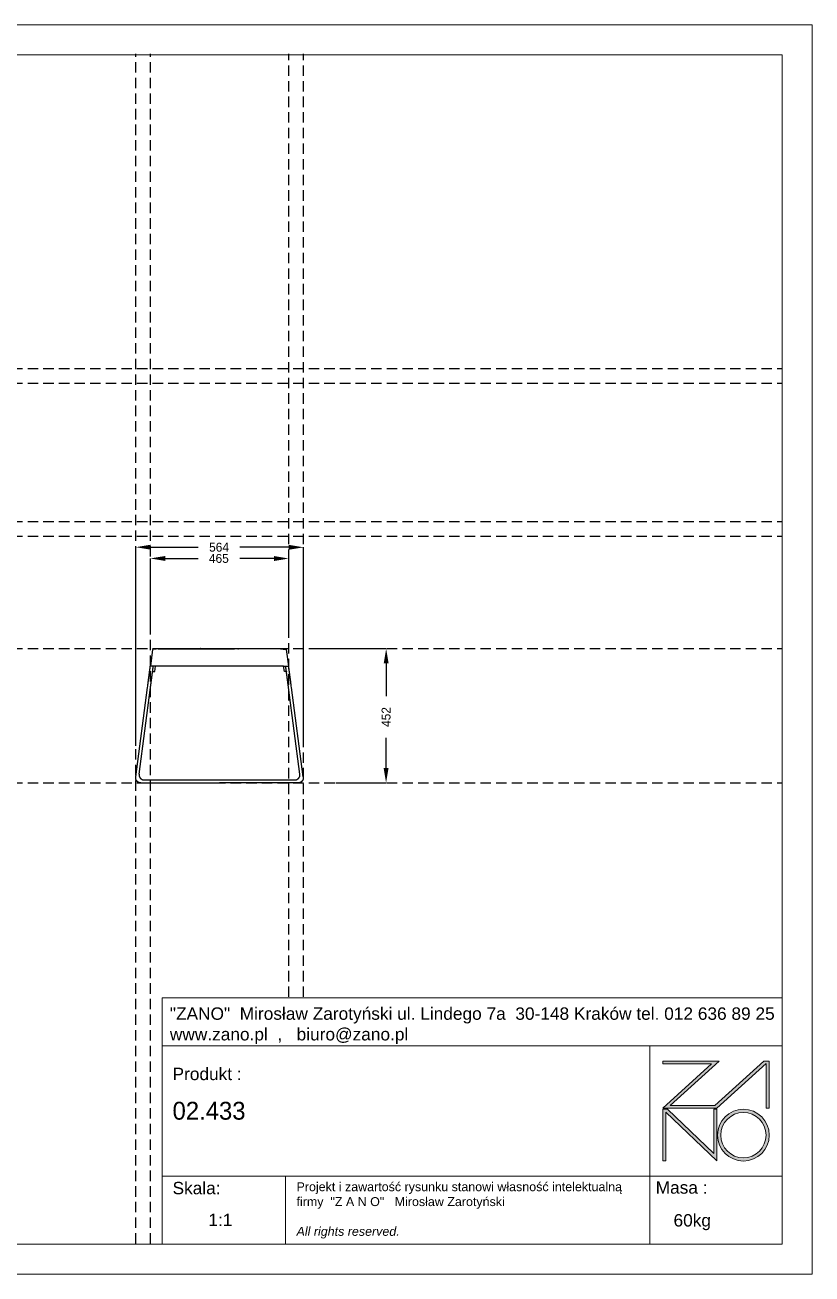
# Model space of a CAD drawing. Header units: millimetres. Extents: x 462 to 6402, y 441 to 4641.
# Drawn here: x 3755 to 6402, y 441 to 4641 of the extents above; entities that cross this region are included whole.
import ezdxf

# ---------------------------------------------------------------- set-up
doc = ezdxf.new("R2010")
doc.units = ezdxf.units.MM
doc.header["$PDSIZE"] = -1
doc.linetypes.add('KRESKOWA', pattern=[0.75, 0.5, -0.25])
for name, color, linetype in [('pomocnicza', 253, 'KRESKOWA'), ('tabelka', 7, 'Continuous'), ('wymiarowanie', 20, 'Continuous')]:
    doc.layers.add(name, color=color, linetype=linetype)
doc.dimstyles.get("Standard").update_dxf_attribs({"dimtxt": 0.18, "dimasz": 0.18, "dimexe": 0.18, "dimexo": 0.0625, "dimgap": 0.09, "dimtad": 0, "dimtih": 1, "dimtoh": 1, "dimdec": 4, "dimzin": 0, "dimdsep": 46, "dimtxsty": 'Standard', "dimcen": 0.09, "dimadec": 0, "dimazin": 0, "dimtfac": 1, "dimtdec": 4, "dimtofl": 0, "dimtmove": 0, "dimatfit": 3, "dimfxl": 1, "dimtolj": 1, "dimtzin": 0, "dimarcsym": 0})

# ---------------------------------------------------------------- blocks, each defined once
blk = doc.blocks.new('zano')
at = {"layer": 'Defpoints', "lineweight": 5}
for points in [[(6270.2, 3716.2), (6270.2, 3707.4), (6434.8, 3707.4), (6270.2, 3558.4), (6452.4, 3558.4), (6617.9, 3708.2), (6617.9, 3558.4), (6628.6, 3558.4), (6628.6, 3716.2), (6610.7, 3716.2), (6446.1, 3567.2), (6295.4, 3567.2), (6459.9, 3716.2), (6270.2, 3716.2), (6270.2, 3707.4)], [(6270.2, 3554.4), (6286.2, 3554.4), (6441.7, 3405.6), (6441.7, 3554.4), (6452.4, 3554.4), (6452.4, 3380.5), (6281, 3544.6), (6281, 3380.5), (6270.2, 3380.5)]]:
    blk.add_hatch(color=251, dxfattribs=at).paths.add_polyline_path(points)
h = blk.add_hatch(color=251, dxfattribs=at)
h.paths.add_polyline_path([(6454.7, 3467.4, 1), (6628.6, 3467.4, 1)])
h.paths.add_polyline_path([(6617.9, 3467.4, -1), (6465.4, 3467.4, -1)], flags=16)
at = {"layer": 'Defpoints', "color": 251, "lineweight": 5}
blk.add_lwpolyline([(6434.8, 3707.4), (6270.2, 3558.4), (6452.4, 3558.4), (6617.9, 3708.2), (6617.9, 3558.4), (6628.6, 3558.4), (6628.6, 3716.2), (6610.7, 3716.2), (6446.1, 3567.2), (6295.4, 3567.2), (6459.9, 3716.2), (6270.2, 3716.2), (6270.2, 3707.4), (6432.1, 3707.4)], dxfattribs=at)
for points in [[(6270.2, 3716.2), (6270.2, 3707.4), (6434.8, 3707.4), (6270.2, 3558.4), (6452.4, 3558.4), (6617.9, 3708.2), (6617.9, 3558.4), (6628.6, 3558.4), (6628.6, 3716.2), (6610.7, 3716.2), (6446.1, 3567.2), (6295.4, 3567.2), (6459.9, 3716.2), (6270.2, 3716.2), (6270.2, 3707.4)], [(6270.2, 3554.4), (6286.2, 3554.4), (6441.7, 3405.6), (6441.7, 3554.4), (6452.4, 3554.4), (6452.4, 3380.5), (6281, 3544.6), (6281, 3380.5), (6270.2, 3380.5)]]:
    blk.add_lwpolyline(points, close=True, dxfattribs=at)
for radius in [87, 76.3]:
    blk.add_circle((6541.7, 3467.4), radius, dxfattribs=at)
blk = doc.blocks.new('TABELA')
at = {"layer": 'tabelka', "lineweight": 5}
for p, q in [((4587.4, 3929.4), (6672.4, 3929.4)), ((4587.4, 3767.6), (4587.4, 3929.4)), ((4587.4, 3929.4), (6672.4, 3929.4)), ((6226.5, 3767.6), (6226.5, 3329)), ((4587.4, 3329), (6672.4, 3329)), ((5001.6, 3329), (5001.6, 3100.4)), ((6226.5, 3329), (6226.5, 3100.4))]:
    blk.add_line(p, q, dxfattribs=at)
blk.add_lwpolyline([(4587.4, 3767.6), (6672.4, 3767.6), (6672.4, 3100.4), (4587.4, 3100.4)], close=True, dxfattribs=at)
blk.add_blockref('zano', (0, 0))
at = {"layer": 'tabelka', "lineweight": 5, "attachment_point": 1}
for s, insert, char_height, width in [('{\\fArial|b0|i0|c238|p34;"ZANO"  Mirosław Zarotyński ul. Lindego 7a  30-148 Kraków tel. 012 636 89 25\\Pwww.zano.pl  ,   biuro@zano.pl}', (4613, 3896.9), 41.595, 2040.38), ('{\\fArial|b0|i0|c238|p34;Produkt : }', (4622, 3694.1), 41.595, 265.273), ('{\\fCentury Gothic|b0|i0|c238|p34;02.433}', (4622, 3579.5), 60, 849.376), ('{\\fArial|b0|i0|c238|p34;Skala: }', (4622, 3310.3), 41.595, 191.675), ('{\\fArial|b0|i0|c238|p34;Masa :}', (6246.7, 3312.2), 41.595, 200.457), ('{\\fArial|b0|i0|c238|p34;1:1}', (4742.5, 3203.5), 41.595, 42.482), ('{\\fArial|b0|i0|c238|p34;60kg}', (6306.7, 3201.8), 41.595, 42.482)]:
    blk.add_mtext(s, dxfattribs=dict(at, insert=insert, char_height=char_height, width=width))
at = {"layer": 'tabelka', "color": 1, "lineweight": 5, "insert": (5038.9, 3308.9), "char_height": 30, "width": 1186.12, "attachment_point": 1}
blk.add_mtext('{\\fArial|b0|i0|c0|p34;Projekt i zawartość rysunku stanowi własność intelektualną firmy \\fArial|b0|i0|c238|p34; "Z A N O"   Mirosław Zarotyński\\fArial|b0|i1|c238|p34;\\P\\PAll rights reserved.}', dxfattribs=at)
blk = doc.blocks.new('*D20')
at = {"layer": 'Defpoints', "color": 0, "transparency": 16777216}
for p in [(4741.3, 2544.2), (4800.6, 2092.7), (4969.6, 2092.6)]:
    blk.add_point(p, dxfattribs=at)
at = {"layer": 'wymiarowanie', "color": 0, "lineweight": -2, "transparency": 16777216}
for p, q in [((4741.3, 2544.2), (4970, 2544.1)), ((4969.8, 2494.1), (4969.8, 2384.2)), ((4969.6, 2142.6), (4969.7, 2244.2)), ((4800.6, 2092.7), (4969.8, 2092.6))]:
    blk.add_line(p, q, dxfattribs=at)
at = {"layer": 'wymiarowanie', "color": 0, "transparency": 16777216}
for points in [[(4961.5, 2494.1), (4978.2, 2494.1), (4969.9, 2544.1)], [(4961.3, 2142.6), (4977.9, 2142.6), (4969.6, 2092.6)]]:
    blk.add_solid(points, dxfattribs=at)
at = {"layer": 'wymiarowanie', "color": 0, "lineweight": 40, "transparency": 16777216, "insert": (4969.7, 2314.2), "char_height": 30, "attachment_point": 5, "rotation": 90}
blk.add_mtext('\\A1;452', dxfattribs=at)
blk = doc.blocks.new('*D21')
at = {"layer": 'Defpoints', "color": 0, "transparency": 16777216}
for p in [(4691.7, 2884.8), (4127.5, 2217.5), (4691.3, 2217.5)]:
    blk.add_point(p, dxfattribs=at)
at = {"layer": 'wymiarowanie', "color": 0, "lineweight": -2, "transparency": 16777216}
for p, q in [((4127.5, 2217.5), (4128, 2885.4)), ((4178, 2885.1), (4337.9, 2885)), ((4641.7, 2884.9), (4477.9, 2885)), ((4691.3, 2217.5), (4691.7, 2885))]:
    blk.add_line(p, q, dxfattribs=at)
at = {"layer": 'wymiarowanie', "color": 0, "transparency": 16777216}
for points in [[(4178, 2893.5), (4178, 2876.8), (4128, 2885.2)], [(4641.7, 2893.2), (4641.7, 2876.5), (4691.7, 2884.8)]]:
    blk.add_solid(points, dxfattribs=at)
at = {"layer": 'wymiarowanie', "color": 0, "lineweight": 40, "transparency": 16777216, "insert": (4407.9, 2885), "char_height": 30, "attachment_point": 5}
blk.add_mtext('\\A1;564', dxfattribs=at)
blk = doc.blocks.new('*D22')
at = {"layer": 'Defpoints', "color": 0, "transparency": 16777216}
for p in [(4642.2, 2847), (4176.9, 2592.8), (4642.1, 2592.8)]:
    blk.add_point(p, dxfattribs=at)
at = {"layer": 'wymiarowanie', "color": 0, "lineweight": -2, "transparency": 16777216}
for p, q in [((4176.9, 2592.9), (4177, 2847.5)), ((4227, 2847.3), (4337.2, 2847.2)), ((4592.2, 2847), (4477.2, 2847.1)), ((4642.1, 2592.9), (4642.2, 2847.2))]:
    blk.add_line(p, q, dxfattribs=at)
at = {"layer": 'wymiarowanie', "color": 0, "transparency": 16777216}
for points in [[(4227, 2855.6), (4227, 2838.9), (4177, 2847.3)], [(4592.2, 2855.4), (4592.2, 2838.7), (4642.2, 2847)]]:
    blk.add_solid(points, dxfattribs=at)
at = {"layer": 'wymiarowanie', "color": 0, "lineweight": 40, "transparency": 16777216, "insert": (4407.2, 2847.2), "char_height": 30, "attachment_point": 5}
blk.add_mtext('\\A1;465', dxfattribs=at)

msp = doc.modelspace()

# ---------------------------------------------------------------- linework, layer by layer
for p, q in [((4184.2, 2541.3), (4176.8, 2485.3)), ((4184.3, 2541.5), (4184.2, 2541.5)), ((4184.2, 2541.5), (4184.2, 2541.4)), ((4184.2, 2541.4), (4184.2, 2541.3)), ((4184.4, 2541.6), (4184.3, 2541.5)), ((4184.5, 2541.6), (4184.4, 2541.6)), ((4184.6, 2541.7), (4184.5, 2541.6)), ((4184.7, 2541.7), (4184.6, 2541.7)), ((4184.9, 2541.8), (4184.7, 2541.7)), ((4185, 2541.8), (4184.9, 2541.8)), ((4185.2, 2541.9), (4185, 2541.8)), ((4185.4, 2541.9), (4185.2, 2541.9)), ((4185.7, 2542), (4185.4, 2541.9)), ((4185.9, 2542), (4185.7, 2542)), ((4186.2, 2542.1), (4185.9, 2542)), ((4186.5, 2542.1), (4186.2, 2542.1)), ((4186.8, 2542.2), (4186.5, 2542.1)), ((4187.1, 2542.2), (4186.8, 2542.2)), ((4187.4, 2542.2), (4187.1, 2542.2)), ((4187.8, 2542.3), (4187.4, 2542.2)), ((4188.2, 2542.3), (4187.8, 2542.3)), ((4188.5, 2542.4), (4188.2, 2542.3)), ((4188.9, 2542.4), (4188.5, 2542.4)), ((4189.4, 2542.5), (4188.9, 2542.4)), ((4189.8, 2542.5), (4189.4, 2542.5)), ((4190.2, 2542.5), (4189.8, 2542.5)), ((4190.7, 2542.6), (4190.2, 2542.5)), ((4191.2, 2542.6), (4190.7, 2542.6)), ((4191.7, 2542.6), (4191.2, 2542.6)), ((4192.2, 2542.7), (4191.7, 2542.6)), ((4192.7, 2542.7), (4192.2, 2542.7)), ((4193.2, 2542.7), (4192.7, 2542.7)), ((4193.7, 2542.8), (4193.2, 2542.7)), ((4194.3, 2542.8), (4193.7, 2542.8)), ((4194.8, 2542.8), (4194.3, 2542.8)), ((4195.4, 2542.8), (4194.8, 2542.8)), ((4196, 2542.9), (4195.4, 2542.8)), ((4196.5, 2542.9), (4196, 2542.9)), ((4197.1, 2542.9), (4196.5, 2542.9)), ((4197.7, 2542.9), (4197.1, 2542.9)), ((4198.3, 2542.9), (4197.7, 2542.9)), ((4198.9, 2543), (4198.3, 2542.9)), ((4199.5, 2543), (4198.9, 2543)), ((4200.2, 2543), (4199.5, 2543)), ((4200.8, 2543), (4200.2, 2543)), ((4201.4, 2543), (4200.8, 2543)), ((4202, 2543), (4201.4, 2543)), ((4202.7, 2543), (4202, 2543)), ((4202.7, 2543), (4203.1, 2543.2)), ((4203.3, 2543), (4202.7, 2543)), ((4202.7, 2543), (4202.7, 2543)), ((4203.1, 2543.2), (4203.5, 2543.5)), ((4203.9, 2543), (4203.3, 2543)), ((4203.5, 2543.5), (4204, 2543.8)), ((4203.9, 2543), (4347.5, 2543)), ((4204, 2543.8), (4204.6, 2543.9)), ((4204.6, 2543.9), (4205.1, 2544.1)), ((4205.1, 2544.1), (4205.7, 2544.2)), ((4205.7, 2544.2), (4206.2, 2544.2)), ((4206.2, 2544.2), (4344, 2544.2)), ((4344, 2544.2), (4344.6, 2544.2)), ((4345.1, 2544.1), (4344.6, 2544.2)), ((4345.1, 2544.1), (4345.7, 2543.9)), ((4346.2, 2543.8), (4345.7, 2543.9)), ((4346.2, 2543.8), (4346.7, 2543.5)), ((4346.7, 2543.5), (4347.2, 2543.2)), ((4347.2, 2543.2), (4347.5, 2543)), ((4347.5, 2543), (4360.7, 2543)), ((4369.4, 2543), (4359.4, 2543)), ((4360.7, 2543), (4360.9, 2543.2)), ((4360.7, 2543), (4409.4, 2543)), ((4360.9, 2543.2), (4361.2, 2543.5)), ((4361.2, 2543.5), (4361.6, 2543.8)), ((4361.6, 2543.8), (4361.9, 2543.9)), ((4361.9, 2543.9), (4362.3, 2544.1)), ((4362.3, 2544.1), (4362.7, 2544.2)), ((4362.7, 2544.2), (4363, 2544.2)), ((4409.4, 2543), (4369.4, 2543)), ((4458.1, 2543), (4409.4, 2543)), ((4409.4, 2543), (4449.4, 2543)), ((4449.4, 2543), (4459.4, 2543)), ((4455.8, 2544.2), (4456.1, 2544.2)), ((4456.5, 2544.1), (4456.1, 2544.2)), ((4456.5, 2544.1), (4456.9, 2543.9)), ((4457.2, 2543.8), (4456.9, 2543.9)), ((4457.2, 2543.8), (4457.6, 2543.5)), ((4457.6, 2543.5), (4457.9, 2543.2)), ((4457.9, 2543.2), (4458.1, 2543)), ((4471.3, 2543), (4458.1, 2543)), ((4471.3, 2543), (4471.6, 2543.2)), ((4614.9, 2543), (4471.3, 2543)), ((4471.6, 2543.2), (4472.1, 2543.5)), ((4472.1, 2543.5), (4472.6, 2543.8)), ((4472.6, 2543.8), (4473.1, 2543.9)), ((4473.1, 2543.9), (4473.7, 2544.1)), ((4473.7, 2544.1), (4474.2, 2544.2)), ((4474.2, 2544.2), (4474.8, 2544.2)), ((4474.8, 2544.2), (4612.6, 2544.2)), ((4612.6, 2544.2), (4613.1, 2544.2)), ((4613.7, 2544.1), (4613.1, 2544.2)), ((4613.7, 2544.1), (4614.2, 2543.9)), ((4614.8, 2543.8), (4614.2, 2543.9)), ((4614.8, 2543.8), (4615.3, 2543.5)), ((4614.9, 2543), (4615.5, 2543)), ((4615.3, 2543.5), (4615.8, 2543.2)), ((4615.5, 2543), (4616.1, 2543)), ((4615.8, 2543.2), (4616.1, 2543)), ((4616.1, 2543), (4616.8, 2543)), ((4616.1, 2543), (4616.1, 2543)), ((4616.8, 2543), (4617.4, 2543)), ((4617.4, 2543), (4618, 2543)), ((4618, 2543), (4618.7, 2543)), ((4618.7, 2543), (4619.3, 2543)), ((4619.3, 2543), (4619.9, 2543)), ((4619.9, 2543), (4620.5, 2542.9)), ((4620.5, 2542.9), (4621.1, 2542.9)), ((4621.1, 2542.9), (4621.7, 2542.9)), ((4621.7, 2542.9), (4622.3, 2542.9)), ((4622.3, 2542.9), (4622.9, 2542.9)), ((4622.9, 2542.9), (4623.4, 2542.8)), ((4623.4, 2542.8), (4624, 2542.8)), ((4624, 2542.8), (4624.5, 2542.8)), ((4624.5, 2542.8), (4625.1, 2542.8)), ((4625.1, 2542.8), (4625.6, 2542.7)), ((4625.6, 2542.7), (4626.1, 2542.7)), ((4626.1, 2542.7), (4626.6, 2542.7)), ((4626.6, 2542.7), (4627.1, 2542.6)), ((4627.1, 2542.6), (4627.6, 2542.6)), ((4627.6, 2542.6), (4628.1, 2542.6)), ((4628.1, 2542.6), (4628.6, 2542.5)), ((4628.6, 2542.5), (4629, 2542.5)), ((4629, 2542.5), (4629.4, 2542.5)), ((4629.4, 2542.5), (4629.9, 2542.4)), ((4629.9, 2542.4), (4630.3, 2542.4)), ((4630.3, 2542.4), (4630.6, 2542.3)), ((4630.6, 2542.3), (4631, 2542.3)), ((4631, 2542.3), (4631.4, 2542.2)), ((4631.4, 2542.2), (4631.7, 2542.2)), ((4631.7, 2542.2), (4632, 2542.2)), ((4632, 2542.2), (4632.3, 2542.1)), ((4632.3, 2542.1), (4632.6, 2542.1)), ((4632.6, 2542.1), (4632.9, 2542)), ((4632.9, 2542), (4633.1, 2542)), ((4633.1, 2542), (4633.4, 2541.9)), ((4633.4, 2541.9), (4633.6, 2541.9)), ((4633.6, 2541.9), (4633.8, 2541.8)), ((4633.8, 2541.8), (4633.9, 2541.8)), ((4633.9, 2541.8), (4634.1, 2541.7)), ((4634.1, 2541.7), (4634.2, 2541.7)), ((4634.2, 2541.7), (4634.3, 2541.6)), ((4634.3, 2541.6), (4634.4, 2541.6)), ((4634.4, 2541.6), (4634.5, 2541.5)), ((4634.5, 2541.5), (4634.6, 2541.5)), ((4634.6, 2541.5), (4634.6, 2541.4)), ((4634.6, 2541.4), (4634.6, 2541.3)), ((4642, 2485.3), (4634.6, 2541.3)), ((4175.8, 2478), (4175.9, 2478.5)), ((4175.9, 2478.5), (4176, 2478.9)), ((4176, 2479.4), (4176.1, 2479.8)), ((4176, 2478.9), (4176, 2479.4)), ((4176.1, 2480.3), (4176.2, 2480.7)), ((4176.1, 2479.8), (4176.1, 2480.3)), ((4176.2, 2481.1), (4176.3, 2481.4)), ((4176.2, 2480.7), (4176.2, 2481.1)), ((4176.3, 2481.8), (4176.4, 2482.1)), ((4176.3, 2481.4), (4176.3, 2481.8)), ((4176.4, 2482.5), (4176.5, 2482.8)), ((4176.4, 2482.1), (4176.4, 2482.5)), ((4176.5, 2483.3), (4176.6, 2483.6)), ((4176.5, 2483), (4176.5, 2483.3)), ((4176.5, 2482.8), (4176.5, 2483)), ((4176.6, 2484), (4176.7, 2484.2)), ((4176.6, 2483.8), (4176.6, 2484)), ((4176.6, 2483.6), (4176.6, 2483.8)), ((4176.7, 2484.9), (4176.8, 2485)), ((4176.7, 2484.7), (4176.7, 2484.9)), ((4176.7, 2484.6), (4176.7, 2484.7)), ((4176.7, 2484.4), (4176.7, 2484.6)), ((4176.7, 2484.2), (4176.7, 2484.4)), ((4176.8, 2485.2), (4176.8, 2485.3)), ((4186.8, 2485.3), (4176.8, 2485.3)), ((4176.8, 2485.1), (4176.8, 2485.2)), ((4176.8, 2485.2), (4176.8, 2485.2)), ((4176.8, 2485), (4176.8, 2485.1)), ((4185.8, 2478), (4185.9, 2478.5)), ((4185.9, 2478.5), (4186, 2478.9)), ((4186, 2479.4), (4186.1, 2479.8)), ((4186, 2478.9), (4186, 2479.4)), ((4186.1, 2480.3), (4186.2, 2480.7)), ((4186.1, 2479.8), (4186.1, 2480.3)), ((4186.2, 2481.1), (4186.3, 2481.4)), ((4186.2, 2480.7), (4186.2, 2481.1)), ((4186.3, 2481.8), (4186.4, 2482.1)), ((4186.3, 2481.4), (4186.3, 2481.8)), ((4186.4, 2482.5), (4186.5, 2482.8)), ((4186.4, 2482.1), (4186.4, 2482.5)), ((4186.5, 2483.3), (4186.6, 2483.6)), ((4186.5, 2483), (4186.5, 2483.3)), ((4186.5, 2482.8), (4186.5, 2483)), ((4186.6, 2484), (4186.7, 2484.2)), ((4186.6, 2483.8), (4186.6, 2484)), ((4186.6, 2483.6), (4186.6, 2483.8)), ((4186.7, 2484.9), (4186.8, 2485)), ((4186.7, 2484.7), (4186.7, 2484.9)), ((4186.7, 2484.6), (4186.7, 2484.7)), ((4186.7, 2484.4), (4186.7, 2484.6)), ((4186.7, 2484.2), (4186.7, 2484.4)), ((4186.8, 2485.2), (4186.8, 2485.3)), ((4193.8, 2485.3), (4186.8, 2485.3)), ((4186.8, 2485.1), (4186.8, 2485.2)), ((4186.8, 2485.2), (4186.8, 2485.2)), ((4186.8, 2485), (4186.8, 2485.1)), ((4191.4, 2467.3), (4193.8, 2485.3)), ((4409.4, 2485.3), (4193.8, 2485.3)), ((4625, 2485.3), (4409.4, 2485.3)), ((4627.4, 2467.3), (4625, 2485.3)), ((4625, 2485.3), (4632, 2485.3)), ((4632, 2485.2), (4632, 2485.3)), ((4632, 2485.3), (4642, 2485.3)), ((4632, 2485.1), (4632, 2485.2)), ((4632, 2485.2), (4632, 2485.2)), ((4632, 2485), (4632, 2485.1)), ((4632.1, 2484.9), (4632, 2485)), ((4632.1, 2484.7), (4632.1, 2484.9)), ((4632.1, 2484.6), (4632.1, 2484.7)), ((4632.1, 2484.4), (4632.1, 2484.6)), ((4632.1, 2484.2), (4632.1, 2484.4)), ((4632.2, 2484), (4632.1, 2484.2)), ((4632.2, 2483.8), (4632.2, 2484)), ((4632.2, 2483.6), (4632.2, 2483.8)), ((4632.3, 2483.3), (4632.2, 2483.6)), ((4632.3, 2483), (4632.3, 2483.3)), ((4632.3, 2482.8), (4632.3, 2483)), ((4632.4, 2482.5), (4632.3, 2482.8)), ((4632.4, 2482.1), (4632.4, 2482.5)), ((4632.5, 2481.8), (4632.4, 2482.1)), ((4632.5, 2481.4), (4632.5, 2481.8)), ((4632.6, 2481.1), (4632.5, 2481.4)), ((4632.6, 2480.7), (4632.6, 2481.1)), ((4632.7, 2480.3), (4632.6, 2480.7)), ((4632.7, 2479.8), (4632.7, 2480.3)), ((4632.8, 2479.4), (4632.7, 2479.8)), ((4632.8, 2478.9), (4632.8, 2479.4)), ((4632.9, 2478.5), (4632.8, 2478.9)), ((4633, 2478), (4632.9, 2478.5)), ((4642, 2485.2), (4642, 2485.3)), ((4642, 2485.3), (4642, 2485.3)), ((4642, 2485.1), (4642, 2485.2)), ((4642, 2485.2), (4642, 2485.2)), ((4642, 2485), (4642, 2485.1)), ((4642.1, 2484.9), (4642, 2485)), ((4642.1, 2484.7), (4642.1, 2484.9)), ((4642.1, 2484.6), (4642.1, 2484.7)), ((4642.1, 2484.4), (4642.1, 2484.6)), ((4642.1, 2484.2), (4642.1, 2484.4)), ((4642.2, 2484), (4642.1, 2484.2)), ((4642.2, 2483.8), (4642.2, 2484)), ((4642.2, 2483.6), (4642.2, 2483.8)), ((4642.3, 2483.3), (4642.2, 2483.6)), ((4642.3, 2483), (4642.3, 2483.3)), ((4642.3, 2482.8), (4642.3, 2483)), ((4642.4, 2482.5), (4642.3, 2482.8)), ((4642.4, 2482.1), (4642.4, 2482.5)), ((4642.5, 2481.8), (4642.4, 2482.1)), ((4642.5, 2481.4), (4642.5, 2481.8)), ((4642.6, 2481.1), (4642.5, 2481.4)), ((4642.6, 2480.7), (4642.6, 2481.1)), ((4642.7, 2480.3), (4642.6, 2480.7)), ((4642.7, 2479.8), (4642.7, 2480.3)), ((4642.8, 2479.4), (4642.7, 2479.8)), ((4642.8, 2478.9), (4642.8, 2479.4)), ((4642.9, 2478.5), (4642.8, 2478.9)), ((4643, 2478), (4642.9, 2478.5)), ((4170.3, 2435.7), (4170.4, 2436.7)), ((4170.4, 2436.7), (4170.5, 2437.8)), ((4170.5, 2437.8), (4170.7, 2438.8)), ((4170.7, 2438.8), (4170.8, 2439.9)), ((4170.8, 2439.9), (4171, 2440.9)), ((4171, 2440.9), (4171.1, 2442)), ((4171.1, 2442), (4171.2, 2443)), ((4171.2, 2443), (4171.4, 2444)), ((4171.4, 2444), (4171.5, 2445.1)), ((4171.5, 2445.1), (4171.6, 2446.1)), ((4171.6, 2446.1), (4171.8, 2447.1)), ((4171.8, 2447.1), (4171.9, 2448.1)), ((4171.9, 2448.1), (4172, 2449)), ((4172, 2449), (4172.2, 2450)), ((4172.2, 2450), (4172.3, 2451)), ((4172.3, 2451), (4172.4, 2451.9)), ((4172.4, 2451.9), (4172.5, 2452.9)), ((4172.5, 2452.9), (4172.7, 2453.8)), ((4172.7, 2453.8), (4172.8, 2454.8)), ((4172.8, 2454.8), (4172.9, 2455.7)), ((4172.9, 2455.7), (4173, 2456.6)), ((4173, 2456.6), (4173.1, 2457.5)), ((4173.1, 2457.5), (4173.3, 2458.4)), ((4173.3, 2458.4), (4173.4, 2459.3)), ((4173.4, 2459.3), (4173.5, 2460.1)), ((4173.5, 2460.1), (4173.6, 2461)), ((4173.6, 2461), (4173.7, 2461.8)), ((4173.7, 2461.8), (4173.8, 2462.6)), ((4173.8, 2462.6), (4173.9, 2463.5)), ((4173.9, 2463.5), (4174, 2464.3)), ((4174, 2464.3), (4174.1, 2465.1)), ((4174.1, 2465.1), (4174.2, 2465.8)), ((4174.2, 2465.8), (4174.3, 2466.6)), ((4174.3, 2466.6), (4174.4, 2467.3)), ((4174.4, 2467.3), (4174.5, 2468.1)), ((4174.5, 2468.1), (4174.6, 2468.8)), ((4174.6, 2468.8), (4174.7, 2469.5)), ((4174.7, 2469.5), (4174.8, 2470.2)), ((4174.8, 2470.2), (4174.9, 2470.9)), ((4174.9, 2470.9), (4175, 2471.6)), ((4175, 2471.6), (4175.1, 2472.2)), ((4175.1, 2472.2), (4175.2, 2472.9)), ((4175.2, 2473.5), (4175.3, 2474.1)), ((4175.2, 2472.9), (4175.2, 2473.5)), ((4175.3, 2474.1), (4175.4, 2474.7)), ((4175.4, 2474.7), (4175.5, 2475.3)), ((4175.5, 2475.3), (4175.6, 2475.9)), ((4175.6, 2476.4), (4175.7, 2477)), ((4175.6, 2475.9), (4175.6, 2476.4)), ((4175.7, 2477), (4175.8, 2477.5)), ((4175.8, 2477.5), (4175.8, 2478)), ((4180.3, 2435.7), (4180.4, 2436.7)), ((4180.4, 2436.7), (4180.5, 2437.8)), ((4180.5, 2437.8), (4180.7, 2438.8)), ((4180.7, 2438.8), (4180.8, 2439.9)), ((4180.8, 2439.9), (4181, 2440.9)), ((4181, 2440.9), (4181.1, 2442)), ((4181.1, 2442), (4181.2, 2443)), ((4181.2, 2443), (4181.4, 2444)), ((4181.4, 2444), (4181.5, 2445.1)), ((4181.5, 2445.1), (4181.6, 2446.1)), ((4181.6, 2446.1), (4181.8, 2447.1)), ((4181.8, 2447.1), (4181.9, 2448.1)), ((4181.9, 2448.1), (4182, 2449)), ((4182, 2449), (4182.2, 2450)), ((4182.2, 2450), (4182.3, 2451)), ((4182.3, 2451), (4182.4, 2451.9)), ((4182.4, 2451.9), (4182.5, 2452.9)), ((4182.5, 2452.9), (4182.7, 2453.8)), ((4182.7, 2453.8), (4182.8, 2454.8)), ((4182.8, 2454.8), (4182.9, 2455.7)), ((4182.9, 2455.7), (4183, 2456.6)), ((4183, 2456.6), (4183.1, 2457.5)), ((4183.1, 2457.5), (4183.3, 2458.4)), ((4183.3, 2458.4), (4183.4, 2459.3)), ((4183.4, 2459.3), (4183.5, 2460.1)), ((4183.5, 2460.1), (4183.6, 2461)), ((4183.6, 2461), (4183.7, 2461.8)), ((4183.7, 2461.8), (4183.8, 2462.6)), ((4183.8, 2462.6), (4183.9, 2463.5)), ((4183.9, 2463.5), (4184, 2464.3)), ((4184, 2464.3), (4184.1, 2465.1)), ((4184.1, 2465.1), (4184.2, 2465.8)), ((4184.2, 2465.8), (4184.3, 2466.6)), ((4184.3, 2466.6), (4184.4, 2467.3)), ((4184.4, 2467.3), (4184.5, 2468.1)), ((4184.4, 2467.3), (4191.4, 2467.3)), ((4184.4, 2467.3), (4184.4, 2467.3)), ((4184.5, 2468.1), (4184.6, 2468.8)), ((4184.6, 2468.8), (4184.7, 2469.5)), ((4184.7, 2469.5), (4184.8, 2470.2)), ((4184.8, 2470.2), (4184.9, 2470.9)), ((4184.9, 2470.9), (4185, 2471.6)), ((4185, 2471.6), (4185.1, 2472.2)), ((4185.1, 2472.2), (4185.2, 2472.9)), ((4185.2, 2473.5), (4185.3, 2474.1)), ((4185.2, 2472.9), (4185.2, 2473.5)), ((4185.3, 2474.1), (4185.4, 2474.7)), ((4185.4, 2474.7), (4185.5, 2475.3)), ((4185.5, 2475.3), (4185.6, 2475.9)), ((4185.6, 2476.4), (4185.7, 2477)), ((4185.6, 2475.9), (4185.6, 2476.4)), ((4185.7, 2477), (4185.8, 2477.5)), ((4185.8, 2477.5), (4185.8, 2478)), ((4634.4, 2467.3), (4627.4, 2467.3)), ((4633, 2477.5), (4633, 2478)), ((4633.1, 2477), (4633, 2477.5)), ((4633.2, 2476.4), (4633.1, 2477)), ((4633.2, 2475.9), (4633.2, 2476.4)), ((4633.3, 2475.3), (4633.2, 2475.9)), ((4633.4, 2474.7), (4633.3, 2475.3)), ((4633.5, 2474.1), (4633.4, 2474.7)), ((4633.6, 2473.5), (4633.5, 2474.1)), ((4633.6, 2472.9), (4633.6, 2473.5)), ((4633.7, 2472.2), (4633.6, 2472.9)), ((4633.7, 2472.1), (4633.7, 2472.2)), ((4633.8, 2471.6), (4633.7, 2472.1)), ((4633.9, 2471.1), (4633.8, 2471.6)), ((4633.8, 2471.6), (4633.8, 2471.6)), ((4633.9, 2470.9), (4633.9, 2471.1)), ((4633.9, 2470.6), (4633.9, 2470.9)), ((4634, 2470.2), (4633.9, 2470.6)), ((4634.1, 2469.7), (4634, 2470.2)), ((4634, 2470.2), (4634, 2470.2)), ((4634.1, 2469.5), (4634.1, 2469.7)), ((4634.1, 2469.3), (4634.1, 2469.5)), ((4634.2, 2468.9), (4634.1, 2469.3)), ((4634.2, 2468.8), (4634.2, 2468.9)), ((4634.2, 2468.5), (4634.2, 2468.8)), ((4634.3, 2468.2), (4634.2, 2468.5)), ((4634.3, 2468.1), (4634.3, 2468.2)), ((4634.3, 2467.9), (4634.3, 2468.1)), ((4634.3, 2467.9), (4634.4, 2467.4)), ((4634.4, 2467.3), (4634.4, 2467.4)), ((4634.5, 2466.6), (4634.4, 2467.3)), ((4634.4, 2467.3), (4634.4, 2467.3)), ((4634.6, 2465.8), (4634.5, 2466.6)), ((4634.7, 2465.1), (4634.6, 2465.8)), ((4634.8, 2464.3), (4634.7, 2465.1)), ((4634.9, 2463.5), (4634.8, 2464.3)), ((4635, 2462.6), (4634.9, 2463.5)), ((4635.1, 2461.8), (4635, 2462.6)), ((4635.2, 2461), (4635.1, 2461.8)), ((4635.3, 2460.1), (4635.2, 2461)), ((4635.4, 2459.3), (4635.3, 2460.1)), ((4635.5, 2458.4), (4635.4, 2459.3)), ((4635.7, 2457.5), (4635.5, 2458.4)), ((4635.8, 2456.6), (4635.7, 2457.5)), ((4635.9, 2455.7), (4635.8, 2456.6)), ((4636, 2454.8), (4635.9, 2455.7)), ((4636.1, 2453.8), (4636, 2454.8)), ((4636.3, 2452.9), (4636.1, 2453.8)), ((4636.4, 2451.9), (4636.3, 2452.9)), ((4636.5, 2451), (4636.4, 2451.9)), ((4636.6, 2450), (4636.5, 2451)), ((4636.8, 2449), (4636.6, 2450)), ((4636.9, 2448.1), (4636.8, 2449)), ((4637, 2447.1), (4636.9, 2448.1)), ((4637.2, 2446.1), (4637, 2447.1)), ((4637.3, 2445.1), (4637.2, 2446.1)), ((4637.4, 2444), (4637.3, 2445.1)), ((4637.6, 2443), (4637.4, 2444)), ((4637.7, 2442), (4637.6, 2443)), ((4637.8, 2440.9), (4637.7, 2442)), ((4638, 2439.9), (4637.8, 2440.9)), ((4638.1, 2438.8), (4638, 2439.9)), ((4638.3, 2437.8), (4638.1, 2438.8)), ((4638.4, 2436.7), (4638.3, 2437.8)), ((4638.5, 2435.7), (4638.4, 2436.7)), ((4643, 2477.5), (4643, 2478)), ((4643.1, 2477), (4643, 2477.5)), ((4643.2, 2476.4), (4643.1, 2477)), ((4643.2, 2475.9), (4643.2, 2476.4)), ((4643.3, 2475.3), (4643.2, 2475.9)), ((4643.4, 2474.7), (4643.3, 2475.3)), ((4643.5, 2474.1), (4643.4, 2474.7)), ((4643.6, 2473.5), (4643.5, 2474.1)), ((4643.6, 2472.9), (4643.6, 2473.5)), ((4643.7, 2472.2), (4643.6, 2472.9)), ((4643.8, 2471.6), (4643.7, 2472.2)), ((4643.9, 2470.9), (4643.8, 2471.6)), ((4644, 2470.2), (4643.9, 2470.9)), ((4644.1, 2469.5), (4644, 2470.2)), ((4644.2, 2468.8), (4644.1, 2469.5)), ((4644.3, 2468.1), (4644.2, 2468.8)), ((4644.4, 2467.3), (4644.3, 2468.1)), ((4644.5, 2466.6), (4644.4, 2467.3)), ((4644.6, 2465.8), (4644.5, 2466.6)), ((4644.7, 2465.1), (4644.6, 2465.8)), ((4644.8, 2464.3), (4644.7, 2465.1)), ((4644.9, 2463.5), (4644.8, 2464.3)), ((4645, 2462.6), (4644.9, 2463.5)), ((4645.1, 2461.8), (4645, 2462.6)), ((4645.2, 2461), (4645.1, 2461.8)), ((4645.3, 2460.1), (4645.2, 2461)), ((4645.4, 2459.3), (4645.3, 2460.1)), ((4645.5, 2458.4), (4645.4, 2459.3)), ((4645.7, 2457.5), (4645.5, 2458.4)), ((4645.8, 2456.6), (4645.7, 2457.5)), ((4645.9, 2455.7), (4645.8, 2456.6)), ((4646, 2454.8), (4645.9, 2455.7)), ((4646.1, 2453.8), (4646, 2454.8)), ((4646.3, 2452.9), (4646.1, 2453.8)), ((4646.4, 2451.9), (4646.3, 2452.9)), ((4646.5, 2451), (4646.4, 2451.9)), ((4646.6, 2450), (4646.5, 2451)), ((4646.8, 2449), (4646.6, 2450)), ((4646.9, 2448.1), (4646.8, 2449)), ((4647, 2447.1), (4646.9, 2448.1)), ((4647.2, 2446.1), (4647, 2447.1)), ((4647.3, 2445.1), (4647.2, 2446.1)), ((4647.4, 2444), (4647.3, 2445.1)), ((4647.6, 2443), (4647.4, 2444)), ((4647.7, 2442), (4647.6, 2443)), ((4647.8, 2440.9), (4647.7, 2442)), ((4648, 2439.9), (4647.8, 2440.9)), ((4648.1, 2438.8), (4648, 2439.9)), ((4648.3, 2437.8), (4648.1, 2438.8)), ((4648.4, 2436.7), (4648.3, 2437.8)), ((4648.5, 2435.7), (4648.4, 2436.7)), ((4127.7, 2112.5), (4167.3, 2413.4)), ((4139, 2122.5), (4177.3, 2413.4)), ((4167.3, 2413.4), (4167.9, 2418)), ((4167.9, 2418), (4168.1, 2419.1)), ((4168.1, 2419.1), (4168.2, 2420.2)), ((4168.2, 2420.2), (4168.4, 2421.3)), ((4168.4, 2421.3), (4168.5, 2422.4)), ((4168.5, 2422.4), (4168.7, 2423.6)), ((4168.7, 2423.6), (4168.8, 2424.7)), ((4168.8, 2424.7), (4169, 2425.8)), ((4169, 2425.8), (4169.1, 2426.9)), ((4169.1, 2426.9), (4169.3, 2428)), ((4169.3, 2428), (4169.4, 2429.1)), ((4169.4, 2429.1), (4169.5, 2430.2)), ((4169.5, 2430.2), (4169.7, 2431.3)), ((4169.7, 2431.3), (4169.8, 2432.4)), ((4169.8, 2432.4), (4170, 2433.5)), ((4170, 2433.5), (4170.1, 2434.6)), ((4170.1, 2434.6), (4170.3, 2435.7)), ((4177.3, 2413.4), (4177.9, 2418)), ((4177.9, 2418), (4178.1, 2419.1)), ((4178.1, 2419.1), (4178.2, 2420.2)), ((4178.2, 2420.2), (4178.4, 2421.3)), ((4178.4, 2421.3), (4178.5, 2422.4)), ((4178.5, 2422.4), (4178.7, 2423.6)), ((4178.7, 2423.6), (4178.8, 2424.7)), ((4178.8, 2424.7), (4179, 2425.8)), ((4179, 2425.8), (4179.1, 2426.9)), ((4179.1, 2426.9), (4179.3, 2428)), ((4179.3, 2428), (4179.4, 2429.1)), ((4179.4, 2429.1), (4179.5, 2430.2)), ((4179.5, 2430.2), (4179.7, 2431.3)), ((4179.7, 2431.3), (4179.8, 2432.4)), ((4179.8, 2432.4), (4180, 2433.5)), ((4180, 2433.5), (4180.1, 2434.6)), ((4180.1, 2434.6), (4180.3, 2435.7)), ((4638.7, 2434.6), (4638.5, 2435.7)), ((4638.8, 2433.5), (4638.7, 2434.6)), ((4639, 2432.4), (4638.8, 2433.5)), ((4639.1, 2431.3), (4639, 2432.4)), ((4639.3, 2430.2), (4639.1, 2431.3)), ((4639.4, 2429.1), (4639.3, 2430.2)), ((4639.5, 2428), (4639.4, 2429.1)), ((4639.7, 2426.9), (4639.5, 2428)), ((4639.8, 2425.8), (4639.7, 2426.9)), ((4640, 2424.7), (4639.8, 2425.8)), ((4640.1, 2423.6), (4640, 2424.7)), ((4640.3, 2422.4), (4640.1, 2423.6)), ((4640.4, 2421.3), (4640.3, 2422.4)), ((4640.6, 2420.2), (4640.4, 2421.3)), ((4640.7, 2419.1), (4640.6, 2420.2)), ((4640.9, 2418), (4640.7, 2419.1)), ((4641.5, 2413.4), (4640.9, 2418)), ((4679.8, 2122.5), (4641.5, 2413.4)), ((4648.7, 2434.6), (4648.5, 2435.7)), ((4648.8, 2433.5), (4648.7, 2434.6)), ((4649, 2432.4), (4648.8, 2433.5)), ((4649.1, 2431.3), (4649, 2432.4)), ((4649.3, 2430.2), (4649.1, 2431.3)), ((4649.4, 2429.1), (4649.3, 2430.2)), ((4649.5, 2428), (4649.4, 2429.1)), ((4649.7, 2426.9), (4649.5, 2428)), ((4649.8, 2425.8), (4649.7, 2426.9)), ((4650, 2424.7), (4649.8, 2425.8)), ((4650.1, 2423.6), (4650, 2424.7)), ((4650.3, 2422.4), (4650.1, 2423.6)), ((4650.4, 2421.3), (4650.3, 2422.4)), ((4650.6, 2420.2), (4650.4, 2421.3)), ((4650.7, 2419.1), (4650.6, 2420.2)), ((4650.9, 2418), (4650.7, 2419.1)), ((4651.5, 2413.4), (4650.9, 2418)), ((4691.1, 2112.5), (4651.5, 2413.4)), ((4127.5, 2110), (4127.6, 2110.6)), ((4127.6, 2109.4), (4127.5, 2110)), ((4127.6, 2111.8), (4127.7, 2112.5)), ((4127.6, 2111.2), (4127.6, 2111.8)), ((4127.6, 2110.6), (4127.6, 2111.2)), ((4127.6, 2108.7), (4127.6, 2109.4)), ((4127.6, 2108.1), (4127.6, 2108.7)), ((4127.7, 2107.5), (4127.6, 2108.1)), ((4127.8, 2106.9), (4127.7, 2107.5)), ((4127.9, 2106.3), (4127.8, 2106.9)), ((4128, 2105.7), (4127.9, 2106.3)), ((4128.2, 2105.2), (4128, 2105.7)), ((4128.3, 2104.6), (4128.2, 2105.2)), ((4128.5, 2104), (4128.3, 2104.6)), ((4128.7, 2103.5), (4128.5, 2104)), ((4128.9, 2102.9), (4128.7, 2103.5)), ((4129.2, 2102.4), (4128.9, 2102.9)), ((4129.4, 2101.8), (4129.2, 2102.4)), ((4129.7, 2101.3), (4129.4, 2101.8)), ((4130, 2100.8), (4129.7, 2101.3)), ((4130.3, 2100.3), (4130, 2100.8)), ((4130.6, 2099.8), (4130.3, 2100.3)), ((4139, 2121.9), (4138.9, 2121.2)), ((4138.9, 2121.2), (4138.9, 2120.6)), ((4138.9, 2120.6), (4138.9, 2120)), ((4138.9, 2120), (4138.9, 2119.4)), ((4138.9, 2119.4), (4138.9, 2118.8)), ((4138.9, 2118.8), (4138.9, 2118.2)), ((4138.9, 2118.2), (4139, 2117.5)), ((4139, 2122.5), (4139, 2121.9)), ((4139, 2117.5), (4139.1, 2116.9)), ((4139.1, 2116.9), (4139.2, 2116.3)), ((4139.2, 2116.3), (4139.3, 2115.8)), ((4139.3, 2115.8), (4139.5, 2115.2)), ((4139.5, 2115.2), (4139.6, 2114.6)), ((4139.6, 2114.6), (4139.8, 2114)), ((4139.8, 2114), (4140, 2113.5)), ((4140, 2113.5), (4140.3, 2112.9)), ((4140.3, 2112.9), (4140.5, 2112.4)), ((4140.5, 2112.4), (4140.7, 2111.9)), ((4140.7, 2111.9), (4141, 2111.3)), ((4141, 2111.3), (4141.3, 2110.8)), ((4141.3, 2110.8), (4141.6, 2110.3)), ((4141.6, 2110.3), (4142, 2109.8)), ((4142, 2109.8), (4142.3, 2109.4)), ((4142.3, 2109.4), (4142.7, 2108.9)), ((4142.7, 2108.9), (4143, 2108.5)), ((4143, 2108.5), (4143.4, 2108)), ((4143.4, 2108), (4143.9, 2107.6)), ((4143.9, 2107.6), (4144.3, 2107.2)), ((4144.3, 2107.2), (4144.7, 2106.8)), ((4144.7, 2106.8), (4145.2, 2106.4)), ((4145.2, 2106.4), (4145.6, 2106.1)), ((4145.6, 2106.1), (4146.1, 2105.7)), ((4146.1, 2105.7), (4146.6, 2105.4)), ((4146.6, 2105.4), (4147.1, 2105.1)), ((4147.1, 2105.1), (4147.6, 2104.8)), ((4147.6, 2104.8), (4148.2, 2104.5)), ((4148.2, 2104.5), (4148.7, 2104.3)), ((4148.7, 2104.3), (4149.2, 2104)), ((4149.2, 2104), (4149.8, 2103.8)), ((4149.8, 2103.8), (4150.4, 2103.6)), ((4150.4, 2103.6), (4150.9, 2103.4)), ((4150.9, 2103.4), (4151.5, 2103.3)), ((4151.5, 2103.3), (4152.1, 2103.1)), ((4152.1, 2103.1), (4152.7, 2103)), ((4152.7, 2103), (4153.3, 2102.9)), ((4153.3, 2102.9), (4153.9, 2102.8)), ((4153.9, 2102.8), (4154.6, 2102.7)), ((4154.6, 2102.7), (4155.2, 2102.7)), ((4155.2, 2102.7), (4155.8, 2102.7)), ((4155.8, 2102.7), (4156.4, 2102.6)), ((4156.4, 2102.6), (4409.4, 2102.6)), ((4409.4, 2102.6), (4662.4, 2102.6)), ((4662.4, 2102.6), (4663, 2102.7)), ((4663, 2102.7), (4663.6, 2102.7)), ((4663.6, 2102.7), (4664.3, 2102.7)), ((4664.3, 2102.7), (4664.9, 2102.8)), ((4664.9, 2102.8), (4665.5, 2102.9)), ((4665.5, 2102.9), (4666.1, 2103)), ((4666.1, 2103), (4666.7, 2103.1)), ((4666.7, 2103.1), (4667.3, 2103.3)), ((4667.3, 2103.3), (4667.9, 2103.4)), ((4667.9, 2103.4), (4668.4, 2103.6)), ((4668.4, 2103.6), (4669, 2103.8)), ((4669, 2103.8), (4669.6, 2104)), ((4669.6, 2104), (4670.1, 2104.3)), ((4670.1, 2104.3), (4670.6, 2104.5)), ((4670.6, 2104.5), (4671.2, 2104.8)), ((4671.2, 2104.8), (4671.7, 2105.1)), ((4671.7, 2105.1), (4672.2, 2105.4)), ((4672.2, 2105.4), (4672.7, 2105.7)), ((4672.7, 2105.7), (4673.2, 2106.1)), ((4673.2, 2106.1), (4673.6, 2106.4)), ((4673.6, 2106.4), (4674.1, 2106.8)), ((4674.1, 2106.8), (4674.5, 2107.2)), ((4674.5, 2107.2), (4675, 2107.6)), ((4675, 2107.6), (4675.4, 2108)), ((4675.4, 2108), (4675.8, 2108.5)), ((4675.8, 2108.5), (4676.1, 2108.9)), ((4676.1, 2108.9), (4676.5, 2109.4)), ((4676.5, 2109.4), (4676.8, 2109.8)), ((4676.8, 2109.8), (4677.2, 2110.3)), ((4677.2, 2110.3), (4677.5, 2110.8)), ((4677.5, 2110.8), (4677.8, 2111.3)), ((4677.8, 2111.3), (4678.1, 2111.9)), ((4678.1, 2111.9), (4678.3, 2112.4)), ((4678.3, 2112.4), (4678.6, 2112.9)), ((4678.6, 2112.9), (4678.8, 2113.5)), ((4678.8, 2113.5), (4679, 2114)), ((4679, 2114), (4679.2, 2114.6)), ((4679.2, 2114.6), (4679.3, 2115.2)), ((4679.3, 2115.2), (4679.5, 2115.8)), ((4679.5, 2115.8), (4679.6, 2116.3)), ((4679.6, 2116.3), (4679.7, 2116.9)), ((4679.7, 2116.9), (4679.8, 2117.5)), ((4679.8, 2121.9), (4679.8, 2122.5)), ((4679.9, 2121.2), (4679.8, 2121.9)), ((4679.8, 2117.5), (4679.9, 2118.2)), ((4679.9, 2120.6), (4679.9, 2121.2)), ((4679.9, 2120), (4679.9, 2120.6)), ((4679.9, 2119.4), (4679.9, 2120)), ((4679.9, 2118.8), (4679.9, 2119.4)), ((4679.9, 2118.2), (4679.9, 2118.8)), ((4688.5, 2100.3), (4688.2, 2099.8)), ((4688.8, 2100.8), (4688.5, 2100.3)), ((4689.1, 2101.3), (4688.8, 2100.8)), ((4689.4, 2101.8), (4689.1, 2101.3)), ((4689.6, 2102.4), (4689.4, 2101.8)), ((4689.9, 2102.9), (4689.6, 2102.4)), ((4690.1, 2103.5), (4689.9, 2102.9)), ((4690.3, 2104), (4690.1, 2103.5)), ((4690.5, 2104.6), (4690.3, 2104)), ((4690.6, 2105.2), (4690.5, 2104.6)), ((4690.8, 2105.7), (4690.6, 2105.2)), ((4690.9, 2106.3), (4690.8, 2105.7)), ((4691, 2106.9), (4690.9, 2106.3)), ((4691.1, 2107.5), (4691, 2106.9)), ((4691.1, 2112.5), (4691.2, 2111.8)), ((4691.2, 2108.1), (4691.1, 2107.5)), ((4691.2, 2111.8), (4691.2, 2111.2)), ((4691.2, 2111.2), (4691.2, 2110.6)), ((4691.2, 2110.6), (4691.3, 2110)), ((4691.3, 2109.4), (4691.2, 2108.7)), ((4691.2, 2108.7), (4691.2, 2108.1)), ((4691.3, 2110), (4691.3, 2109.4)), ((4131, 2099.3), (4130.6, 2099.8)), ((4131.3, 2098.9), (4131, 2099.3)), ((4131.7, 2098.4), (4131.3, 2098.9)), ((4132.1, 2098), (4131.7, 2098.4)), ((4132.5, 2097.6), (4132.1, 2098)), ((4133, 2097.2), (4132.5, 2097.6)), ((4133.4, 2096.8), (4133, 2097.2)), ((4133.8, 2096.4), (4133.4, 2096.8)), ((4134.3, 2096.1), (4133.8, 2096.4)), ((4134.8, 2095.7), (4134.3, 2096.1)), ((4135.3, 2095.4), (4134.8, 2095.7)), ((4135.8, 2095.1), (4135.3, 2095.4)), ((4136.3, 2094.8), (4135.8, 2095.1)), ((4136.8, 2094.5), (4136.3, 2094.8)), ((4137.4, 2094.3), (4136.8, 2094.5)), ((4137.9, 2094), (4137.4, 2094.3)), ((4138.5, 2093.8), (4137.9, 2094)), ((4139.1, 2093.6), (4138.5, 2093.8)), ((4139.6, 2093.4), (4139.1, 2093.6)), ((4140.2, 2093.3), (4139.6, 2093.4)), ((4140.8, 2093.1), (4140.2, 2093.3)), ((4141.4, 2093), (4140.8, 2093.1)), ((4142, 2092.9), (4141.4, 2093)), ((4142.6, 2092.8), (4142, 2092.9)), ((4143.2, 2092.7), (4142.6, 2092.8)), ((4143.9, 2092.7), (4143.2, 2092.7)), ((4144.5, 2092.6), (4143.9, 2092.7)), ((4144.5, 2092.6), (4145.1, 2092.6)), ((4145.1, 2092.6), (4409.4, 2092.6)), ((4673.7, 2092.6), (4409.4, 2092.6)), ((4674.3, 2092.6), (4673.7, 2092.6)), ((4675, 2092.7), (4674.3, 2092.6)), ((4675.6, 2092.7), (4675, 2092.7)), ((4676.2, 2092.8), (4675.6, 2092.7)), ((4676.8, 2092.9), (4676.2, 2092.8)), ((4677.4, 2093), (4676.8, 2092.9)), ((4678, 2093.1), (4677.4, 2093)), ((4678.6, 2093.3), (4678, 2093.1)), ((4679.2, 2093.4), (4678.6, 2093.3)), ((4679.8, 2093.6), (4679.2, 2093.4)), ((4680.3, 2093.8), (4679.8, 2093.6)), ((4680.9, 2094), (4680.3, 2093.8)), ((4681.4, 2094.3), (4680.9, 2094)), ((4682, 2094.5), (4681.4, 2094.3)), ((4682.5, 2094.8), (4682, 2094.5)), ((4683, 2095.1), (4682.5, 2094.8)), ((4683.5, 2095.4), (4683, 2095.1)), ((4684, 2095.7), (4683.5, 2095.4)), ((4684.5, 2096.1), (4684, 2095.7)), ((4685, 2096.4), (4684.5, 2096.1)), ((4685.4, 2096.8), (4685, 2096.4)), ((4685.8, 2097.2), (4685.4, 2096.8)), ((4686.3, 2097.6), (4685.8, 2097.2)), ((4686.7, 2098), (4686.3, 2097.6)), ((4687.1, 2098.4), (4686.7, 2098)), ((4687.5, 2098.9), (4687.1, 2098.4)), ((4687.8, 2099.3), (4687.5, 2098.9)), ((4688.2, 2099.8), (4687.8, 2099.3))]:
    msp.add_line(p, q)
msp.add_lwpolyline([(4363, 2544.2), (4455.8, 2544.2)])
at = {"layer": 'pomocnicza', "ltscale": 70}
for points in [[(4127.5, 543.7), (4127.5, 4543.7)], [(4691.3, 1372.7), (4691.3, 4543.7)], [(561.9, 3485.8), (6301.9, 3485.8)], [(561.9, 2922.1), (6301.9, 2922.1)], [(561.9, 2544.2), (6301.9, 2544.2)]]:
    msp.add_lwpolyline(points, dxfattribs=at)
at = {"layer": 'pomocnicza', "color": 254, "ltscale": 70}
for points in [[(4176.8, 543.7), (4176.8, 4543.7)], [(4642, 1372.7), (4642, 4543.7)], [(561.9, 3436.6), (6299.3, 3436.6)], [(561.9, 2971.4), (6301.9, 2971.4)]]:
    msp.add_lwpolyline(points, dxfattribs=at)
at = {"layer": 'pomocnicza', "color": 253, "ltscale": 70}
msp.add_lwpolyline([(561.9, 2092.7), (6301.9, 2092.7)], dxfattribs=at)
at = {"layer": 'tabelka', "lineweight": 5}
for points in [[(461.9, 4641.1), (6401.9, 4641.1), (6401.9, 441.1), (461.9, 441.1)], [(561.9, 4541.1), (6301.9, 4541.1), (6301.9, 541.1), (561.9, 541.1)]]:
    msp.add_lwpolyline(points, close=True, dxfattribs=at)

# ---------------------------------------------------------------- block references
msp.add_blockref('TABELA', (-370.5, -2559.3))

# ---------------------------------------------------------------- dimensions: what is measured, and where the dimension line sits
at = {"layer": 'wymiarowanie', "color": 0, "lineweight": 40}
for base, p1, p2, picture, middle in [((4691.7, 2884.8), (4127.5, 2217.5), (4691.3, 2217.5), '*D21', (4407.9, 2885)), ((4642.2, 2847), (4176.9, 2592.8), (4642.1, 2592.8), '*D22', (4407.2, 2847.2))]:
    dim = msp.add_linear_dim(base=base, p1=p1, p2=p2, angle=179.9641, dimstyle='Standard', override={"dimtxt": 30, "dimasz": 50, "dimgap": 30, "dimdec": 0}, dxfattribs=at)
    dim.commit()
    dim.dimension.update_dxf_attribs({"geometry": picture, "text_midpoint": middle, "dimtype": 160})
dim = msp.add_linear_dim(base=(4969.5743, 2092.5667), p1=(4741.257, 2544.2245), p2=(4800.5771, 2092.6727), angle=89.9641, dimstyle='Standard', override={"dimtxt": 30, "dimasz": 50, "dimgap": 30, "dimdec": 0}, dxfattribs=at)
dim.commit()
dim.dimension.update_dxf_attribs({"geometry": '*D20', "text_midpoint": (4969.7133, 2314.2495), "dimtype": 160, "text_rotation": 90})

doc.saveas('drawing.dxf')
